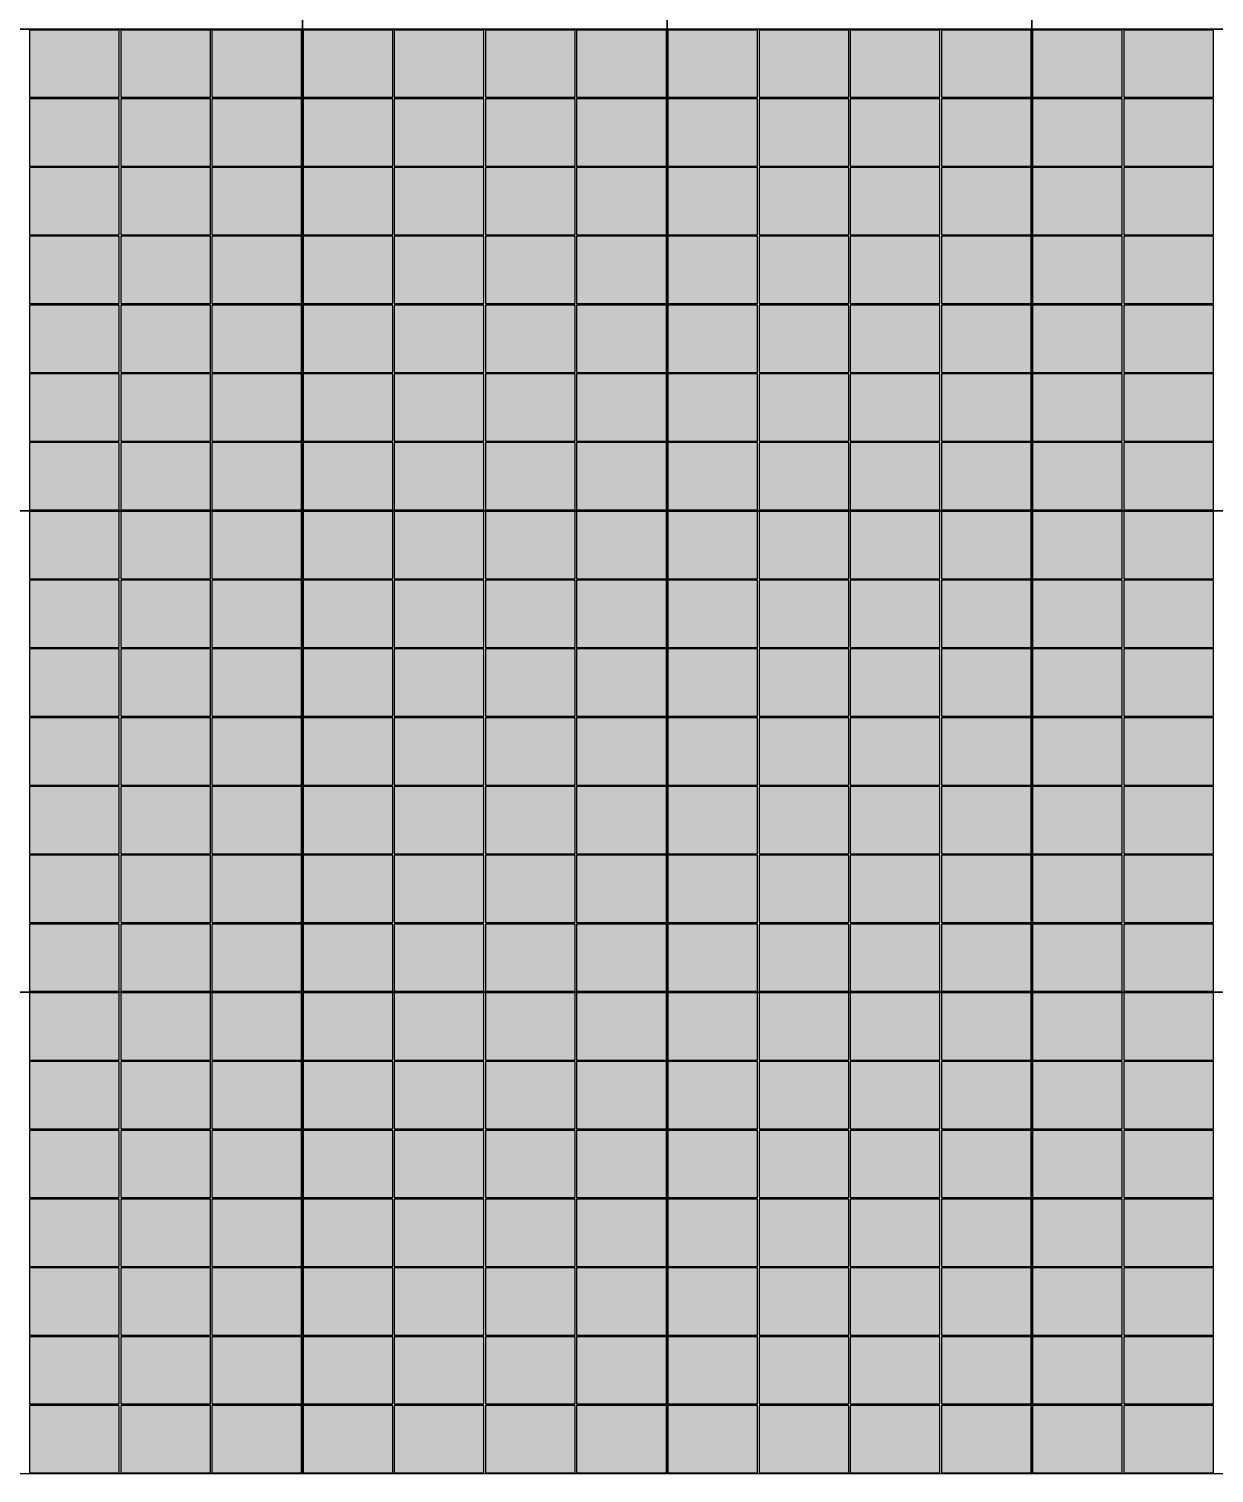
# Model space of a CAD drawing. Header units: millimetres. Extents: x -171 to 312, y -175 to 161.
# Drawn here: x -91.5 to -12.2, y 0 to 96.6 of the extents above; entities that cross this region are included whole.
import ezdxf

# ---------------------------------------------------------------- set-up
doc = ezdxf.new("R2010")
doc.units = ezdxf.units.MM
doc.linetypes.add('DASHED', pattern=[19.05, 12.7, -6.35])
for name, color, linetype, true_color in [('WAFER', 7, 'Continuous', 0xd9dee6), ('WAFER-DIE', 7, 'Continuous', 0x7ef0c8), ('WAFER-DIE-FILL', 7, 'Continuous', 0x18b58c), ('WAFER-DIE-FILL-B', 7, 'Continuous', 0x1f8fd0), ('WAFER-EXCLUSION', 7, 'DASHED', 0xf0a030), ('WAFER-FIELD', 7, 'Continuous', 0xffd166)]:
    doc.layers.add(name, color=color, linetype=linetype, true_color=true_color)

msp = doc.modelspace()

# ---------------------------------------------------------------- linework, layer by layer
at = {"layer": 'WAFER'}
msp.add_circle((0, 0), 150, dxfattribs=at)
at = {"layer": 'WAFER-DIE', "flags": 128}
for points in [[(-91.45, 92.05), (-85.45, 92.05), (-85.45, 96.55), (-91.45, 96.55)], [(-85.35, 92.05), (-79.35, 92.05), (-79.35, 96.55), (-85.35, 96.55)], [(-79.25, 92.05), (-73.25, 92.05), (-73.25, 96.55), (-79.25, 96.55)], [(-73.15, 92.05), (-67.15, 92.05), (-67.15, 96.55), (-73.15, 96.55)], [(-67.05, 92.05), (-61.05, 92.05), (-61.05, 96.55), (-67.05, 96.55)], [(-60.95, 92.05), (-54.95, 92.05), (-54.95, 96.55), (-60.95, 96.55)], [(-54.85, 92.05), (-48.85, 92.05), (-48.85, 96.55), (-54.85, 96.55)], [(-48.75, 92.05), (-42.75, 92.05), (-42.75, 96.55), (-48.75, 96.55)], [(-42.65, 92.05), (-36.65, 92.05), (-36.65, 96.55), (-42.65, 96.55)], [(-36.55, 92.05), (-30.55, 92.05), (-30.55, 96.55), (-36.55, 96.55)], [(-30.45, 92.05), (-24.45, 92.05), (-24.45, 96.55), (-30.45, 96.55)], [(-24.35, 92.05), (-18.35, 92.05), (-18.35, 96.55), (-24.35, 96.55)], [(-18.25, 92.05), (-12.25, 92.05), (-12.25, 96.55), (-18.25, 96.55)], [(-91.45, 87.45), (-85.45, 87.45), (-85.45, 91.95), (-91.45, 91.95)], [(-85.35, 87.45), (-79.35, 87.45), (-79.35, 91.95), (-85.35, 91.95)], [(-79.25, 87.45), (-73.25, 87.45), (-73.25, 91.95), (-79.25, 91.95)], [(-73.15, 87.45), (-67.15, 87.45), (-67.15, 91.95), (-73.15, 91.95)], [(-67.05, 87.45), (-61.05, 87.45), (-61.05, 91.95), (-67.05, 91.95)], [(-60.95, 87.45), (-54.95, 87.45), (-54.95, 91.95), (-60.95, 91.95)], [(-54.85, 87.45), (-48.85, 87.45), (-48.85, 91.95), (-54.85, 91.95)], [(-48.75, 87.45), (-42.75, 87.45), (-42.75, 91.95), (-48.75, 91.95)], [(-42.65, 87.45), (-36.65, 87.45), (-36.65, 91.95), (-42.65, 91.95)], [(-36.55, 87.45), (-30.55, 87.45), (-30.55, 91.95), (-36.55, 91.95)], [(-30.45, 87.45), (-24.45, 87.45), (-24.45, 91.95), (-30.45, 91.95)], [(-24.35, 87.45), (-18.35, 87.45), (-18.35, 91.95), (-24.35, 91.95)], [(-18.25, 87.45), (-12.25, 87.45), (-12.25, 91.95), (-18.25, 91.95)], [(-91.45, 82.85), (-85.45, 82.85), (-85.45, 87.35), (-91.45, 87.35)], [(-85.35, 82.85), (-79.35, 82.85), (-79.35, 87.35), (-85.35, 87.35)], [(-79.25, 82.85), (-73.25, 82.85), (-73.25, 87.35), (-79.25, 87.35)], [(-73.15, 82.85), (-67.15, 82.85), (-67.15, 87.35), (-73.15, 87.35)], [(-67.05, 82.85), (-61.05, 82.85), (-61.05, 87.35), (-67.05, 87.35)], [(-60.95, 82.85), (-54.95, 82.85), (-54.95, 87.35), (-60.95, 87.35)], [(-54.85, 82.85), (-48.85, 82.85), (-48.85, 87.35), (-54.85, 87.35)], [(-48.75, 82.85), (-42.75, 82.85), (-42.75, 87.35), (-48.75, 87.35)], [(-42.65, 82.85), (-36.65, 82.85), (-36.65, 87.35), (-42.65, 87.35)], [(-36.55, 82.85), (-30.55, 82.85), (-30.55, 87.35), (-36.55, 87.35)], [(-30.45, 82.85), (-24.45, 82.85), (-24.45, 87.35), (-30.45, 87.35)], [(-24.35, 82.85), (-18.35, 82.85), (-18.35, 87.35), (-24.35, 87.35)], [(-18.25, 82.85), (-12.25, 82.85), (-12.25, 87.35), (-18.25, 87.35)], [(-91.45, 78.25), (-85.45, 78.25), (-85.45, 82.75), (-91.45, 82.75)], [(-85.35, 78.25), (-79.35, 78.25), (-79.35, 82.75), (-85.35, 82.75)], [(-79.25, 78.25), (-73.25, 78.25), (-73.25, 82.75), (-79.25, 82.75)], [(-73.15, 78.25), (-67.15, 78.25), (-67.15, 82.75), (-73.15, 82.75)], [(-67.05, 78.25), (-61.05, 78.25), (-61.05, 82.75), (-67.05, 82.75)], [(-60.95, 78.25), (-54.95, 78.25), (-54.95, 82.75), (-60.95, 82.75)], [(-54.85, 78.25), (-48.85, 78.25), (-48.85, 82.75), (-54.85, 82.75)], [(-48.75, 78.25), (-42.75, 78.25), (-42.75, 82.75), (-48.75, 82.75)], [(-42.65, 78.25), (-36.65, 78.25), (-36.65, 82.75), (-42.65, 82.75)], [(-36.55, 78.25), (-30.55, 78.25), (-30.55, 82.75), (-36.55, 82.75)], [(-30.45, 78.25), (-24.45, 78.25), (-24.45, 82.75), (-30.45, 82.75)], [(-24.35, 78.25), (-18.35, 78.25), (-18.35, 82.75), (-24.35, 82.75)], [(-18.25, 78.25), (-12.25, 78.25), (-12.25, 82.75), (-18.25, 82.75)], [(-91.45, 73.65), (-85.45, 73.65), (-85.45, 78.15), (-91.45, 78.15)], [(-85.35, 73.65), (-79.35, 73.65), (-79.35, 78.15), (-85.35, 78.15)], [(-79.25, 73.65), (-73.25, 73.65), (-73.25, 78.15), (-79.25, 78.15)], [(-73.15, 73.65), (-67.15, 73.65), (-67.15, 78.15), (-73.15, 78.15)], [(-67.05, 73.65), (-61.05, 73.65), (-61.05, 78.15), (-67.05, 78.15)], [(-60.95, 73.65), (-54.95, 73.65), (-54.95, 78.15), (-60.95, 78.15)], [(-54.85, 73.65), (-48.85, 73.65), (-48.85, 78.15), (-54.85, 78.15)], [(-48.75, 73.65), (-42.75, 73.65), (-42.75, 78.15), (-48.75, 78.15)], [(-42.65, 73.65), (-36.65, 73.65), (-36.65, 78.15), (-42.65, 78.15)], [(-36.55, 73.65), (-30.55, 73.65), (-30.55, 78.15), (-36.55, 78.15)], [(-30.45, 73.65), (-24.45, 73.65), (-24.45, 78.15), (-30.45, 78.15)], [(-24.35, 73.65), (-18.35, 73.65), (-18.35, 78.15), (-24.35, 78.15)], [(-18.25, 73.65), (-12.25, 73.65), (-12.25, 78.15), (-18.25, 78.15)], [(-91.45, 69.05), (-85.45, 69.05), (-85.45, 73.55), (-91.45, 73.55)], [(-85.35, 69.05), (-79.35, 69.05), (-79.35, 73.55), (-85.35, 73.55)], [(-79.25, 69.05), (-73.25, 69.05), (-73.25, 73.55), (-79.25, 73.55)], [(-73.15, 69.05), (-67.15, 69.05), (-67.15, 73.55), (-73.15, 73.55)], [(-67.05, 69.05), (-61.05, 69.05), (-61.05, 73.55), (-67.05, 73.55)], [(-60.95, 69.05), (-54.95, 69.05), (-54.95, 73.55), (-60.95, 73.55)], [(-54.85, 69.05), (-48.85, 69.05), (-48.85, 73.55), (-54.85, 73.55)], [(-48.75, 69.05), (-42.75, 69.05), (-42.75, 73.55), (-48.75, 73.55)], [(-42.65, 69.05), (-36.65, 69.05), (-36.65, 73.55), (-42.65, 73.55)], [(-36.55, 69.05), (-30.55, 69.05), (-30.55, 73.55), (-36.55, 73.55)], [(-30.45, 69.05), (-24.45, 69.05), (-24.45, 73.55), (-30.45, 73.55)], [(-24.35, 69.05), (-18.35, 69.05), (-18.35, 73.55), (-24.35, 73.55)], [(-18.25, 69.05), (-12.25, 69.05), (-12.25, 73.55), (-18.25, 73.55)], [(-91.45, 64.45), (-85.45, 64.45), (-85.45, 68.95), (-91.45, 68.95)], [(-85.35, 64.45), (-79.35, 64.45), (-79.35, 68.95), (-85.35, 68.95)], [(-79.25, 64.45), (-73.25, 64.45), (-73.25, 68.95), (-79.25, 68.95)], [(-73.15, 64.45), (-67.15, 64.45), (-67.15, 68.95), (-73.15, 68.95)], [(-67.05, 64.45), (-61.05, 64.45), (-61.05, 68.95), (-67.05, 68.95)], [(-60.95, 64.45), (-54.95, 64.45), (-54.95, 68.95), (-60.95, 68.95)], [(-54.85, 64.45), (-48.85, 64.45), (-48.85, 68.95), (-54.85, 68.95)], [(-48.75, 64.45), (-42.75, 64.45), (-42.75, 68.95), (-48.75, 68.95)], [(-42.65, 64.45), (-36.65, 64.45), (-36.65, 68.95), (-42.65, 68.95)], [(-36.55, 64.45), (-30.55, 64.45), (-30.55, 68.95), (-36.55, 68.95)], [(-30.45, 64.45), (-24.45, 64.45), (-24.45, 68.95), (-30.45, 68.95)], [(-24.35, 64.45), (-18.35, 64.45), (-18.35, 68.95), (-24.35, 68.95)], [(-18.25, 64.45), (-12.25, 64.45), (-12.25, 68.95), (-18.25, 68.95)], [(-91.45, 59.85), (-85.45, 59.85), (-85.45, 64.35), (-91.45, 64.35)], [(-85.35, 59.85), (-79.35, 59.85), (-79.35, 64.35), (-85.35, 64.35)], [(-79.25, 59.85), (-73.25, 59.85), (-73.25, 64.35), (-79.25, 64.35)], [(-73.15, 59.85), (-67.15, 59.85), (-67.15, 64.35), (-73.15, 64.35)], [(-67.05, 59.85), (-61.05, 59.85), (-61.05, 64.35), (-67.05, 64.35)], [(-60.95, 59.85), (-54.95, 59.85), (-54.95, 64.35), (-60.95, 64.35)], [(-54.85, 59.85), (-48.85, 59.85), (-48.85, 64.35), (-54.85, 64.35)], [(-48.75, 59.85), (-42.75, 59.85), (-42.75, 64.35), (-48.75, 64.35)], [(-42.65, 59.85), (-36.65, 59.85), (-36.65, 64.35), (-42.65, 64.35)], [(-36.55, 59.85), (-30.55, 59.85), (-30.55, 64.35), (-36.55, 64.35)], [(-30.45, 59.85), (-24.45, 59.85), (-24.45, 64.35), (-30.45, 64.35)], [(-24.35, 59.85), (-18.35, 59.85), (-18.35, 64.35), (-24.35, 64.35)], [(-18.25, 59.85), (-12.25, 59.85), (-12.25, 64.35), (-18.25, 64.35)], [(-91.45, 55.25), (-85.45, 55.25), (-85.45, 59.75), (-91.45, 59.75)], [(-85.35, 55.25), (-79.35, 55.25), (-79.35, 59.75), (-85.35, 59.75)], [(-79.25, 55.25), (-73.25, 55.25), (-73.25, 59.75), (-79.25, 59.75)], [(-73.15, 55.25), (-67.15, 55.25), (-67.15, 59.75), (-73.15, 59.75)], [(-67.05, 55.25), (-61.05, 55.25), (-61.05, 59.75), (-67.05, 59.75)], [(-60.95, 55.25), (-54.95, 55.25), (-54.95, 59.75), (-60.95, 59.75)], [(-54.85, 55.25), (-48.85, 55.25), (-48.85, 59.75), (-54.85, 59.75)], [(-48.75, 55.25), (-42.75, 55.25), (-42.75, 59.75), (-48.75, 59.75)], [(-42.65, 55.25), (-36.65, 55.25), (-36.65, 59.75), (-42.65, 59.75)], [(-36.55, 55.25), (-30.55, 55.25), (-30.55, 59.75), (-36.55, 59.75)], [(-30.45, 55.25), (-24.45, 55.25), (-24.45, 59.75), (-30.45, 59.75)], [(-24.35, 55.25), (-18.35, 55.25), (-18.35, 59.75), (-24.35, 59.75)], [(-18.25, 55.25), (-12.25, 55.25), (-12.25, 59.75), (-18.25, 59.75)], [(-91.45, 50.65), (-85.45, 50.65), (-85.45, 55.15), (-91.45, 55.15)], [(-85.35, 50.65), (-79.35, 50.65), (-79.35, 55.15), (-85.35, 55.15)], [(-79.25, 50.65), (-73.25, 50.65), (-73.25, 55.15), (-79.25, 55.15)], [(-73.15, 50.65), (-67.15, 50.65), (-67.15, 55.15), (-73.15, 55.15)], [(-67.05, 50.65), (-61.05, 50.65), (-61.05, 55.15), (-67.05, 55.15)], [(-60.95, 50.65), (-54.95, 50.65), (-54.95, 55.15), (-60.95, 55.15)], [(-54.85, 50.65), (-48.85, 50.65), (-48.85, 55.15), (-54.85, 55.15)], [(-48.75, 50.65), (-42.75, 50.65), (-42.75, 55.15), (-48.75, 55.15)], [(-42.65, 50.65), (-36.65, 50.65), (-36.65, 55.15), (-42.65, 55.15)], [(-36.55, 50.65), (-30.55, 50.65), (-30.55, 55.15), (-36.55, 55.15)], [(-30.45, 50.65), (-24.45, 50.65), (-24.45, 55.15), (-30.45, 55.15)], [(-24.35, 50.65), (-18.35, 50.65), (-18.35, 55.15), (-24.35, 55.15)], [(-18.25, 50.65), (-12.25, 50.65), (-12.25, 55.15), (-18.25, 55.15)], [(-91.45, 46.05), (-85.45, 46.05), (-85.45, 50.55), (-91.45, 50.55)], [(-85.35, 46.05), (-79.35, 46.05), (-79.35, 50.55), (-85.35, 50.55)], [(-79.25, 46.05), (-73.25, 46.05), (-73.25, 50.55), (-79.25, 50.55)], [(-73.15, 46.05), (-67.15, 46.05), (-67.15, 50.55), (-73.15, 50.55)], [(-67.05, 46.05), (-61.05, 46.05), (-61.05, 50.55), (-67.05, 50.55)], [(-60.95, 46.05), (-54.95, 46.05), (-54.95, 50.55), (-60.95, 50.55)], [(-54.85, 46.05), (-48.85, 46.05), (-48.85, 50.55), (-54.85, 50.55)], [(-48.75, 46.05), (-42.75, 46.05), (-42.75, 50.55), (-48.75, 50.55)], [(-42.65, 46.05), (-36.65, 46.05), (-36.65, 50.55), (-42.65, 50.55)], [(-36.55, 46.05), (-30.55, 46.05), (-30.55, 50.55), (-36.55, 50.55)], [(-30.45, 46.05), (-24.45, 46.05), (-24.45, 50.55), (-30.45, 50.55)], [(-24.35, 46.05), (-18.35, 46.05), (-18.35, 50.55), (-24.35, 50.55)], [(-18.25, 46.05), (-12.25, 46.05), (-12.25, 50.55), (-18.25, 50.55)], [(-91.45, 41.45), (-85.45, 41.45), (-85.45, 45.95), (-91.45, 45.95)], [(-85.35, 41.45), (-79.35, 41.45), (-79.35, 45.95), (-85.35, 45.95)], [(-79.25, 41.45), (-73.25, 41.45), (-73.25, 45.95), (-79.25, 45.95)], [(-73.15, 41.45), (-67.15, 41.45), (-67.15, 45.95), (-73.15, 45.95)], [(-67.05, 41.45), (-61.05, 41.45), (-61.05, 45.95), (-67.05, 45.95)], [(-60.95, 41.45), (-54.95, 41.45), (-54.95, 45.95), (-60.95, 45.95)], [(-54.85, 41.45), (-48.85, 41.45), (-48.85, 45.95), (-54.85, 45.95)], [(-48.75, 41.45), (-42.75, 41.45), (-42.75, 45.95), (-48.75, 45.95)], [(-42.65, 41.45), (-36.65, 41.45), (-36.65, 45.95), (-42.65, 45.95)], [(-36.55, 41.45), (-30.55, 41.45), (-30.55, 45.95), (-36.55, 45.95)], [(-30.45, 41.45), (-24.45, 41.45), (-24.45, 45.95), (-30.45, 45.95)], [(-24.35, 41.45), (-18.35, 41.45), (-18.35, 45.95), (-24.35, 45.95)], [(-18.25, 41.45), (-12.25, 41.45), (-12.25, 45.95), (-18.25, 45.95)], [(-91.45, 36.85), (-85.45, 36.85), (-85.45, 41.35), (-91.45, 41.35)], [(-85.35, 36.85), (-79.35, 36.85), (-79.35, 41.35), (-85.35, 41.35)], [(-79.25, 36.85), (-73.25, 36.85), (-73.25, 41.35), (-79.25, 41.35)], [(-73.15, 36.85), (-67.15, 36.85), (-67.15, 41.35), (-73.15, 41.35)], [(-67.05, 36.85), (-61.05, 36.85), (-61.05, 41.35), (-67.05, 41.35)], [(-60.95, 36.85), (-54.95, 36.85), (-54.95, 41.35), (-60.95, 41.35)], [(-54.85, 36.85), (-48.85, 36.85), (-48.85, 41.35), (-54.85, 41.35)], [(-48.75, 36.85), (-42.75, 36.85), (-42.75, 41.35), (-48.75, 41.35)], [(-42.65, 36.85), (-36.65, 36.85), (-36.65, 41.35), (-42.65, 41.35)], [(-36.55, 36.85), (-30.55, 36.85), (-30.55, 41.35), (-36.55, 41.35)], [(-30.45, 36.85), (-24.45, 36.85), (-24.45, 41.35), (-30.45, 41.35)], [(-24.35, 36.85), (-18.35, 36.85), (-18.35, 41.35), (-24.35, 41.35)], [(-18.25, 36.85), (-12.25, 36.85), (-12.25, 41.35), (-18.25, 41.35)], [(-91.45, 32.25), (-85.45, 32.25), (-85.45, 36.75), (-91.45, 36.75)], [(-85.35, 32.25), (-79.35, 32.25), (-79.35, 36.75), (-85.35, 36.75)], [(-79.25, 32.25), (-73.25, 32.25), (-73.25, 36.75), (-79.25, 36.75)], [(-73.15, 32.25), (-67.15, 32.25), (-67.15, 36.75), (-73.15, 36.75)], [(-67.05, 32.25), (-61.05, 32.25), (-61.05, 36.75), (-67.05, 36.75)], [(-60.95, 32.25), (-54.95, 32.25), (-54.95, 36.75), (-60.95, 36.75)], [(-54.85, 32.25), (-48.85, 32.25), (-48.85, 36.75), (-54.85, 36.75)], [(-48.75, 32.25), (-42.75, 32.25), (-42.75, 36.75), (-48.75, 36.75)], [(-42.65, 32.25), (-36.65, 32.25), (-36.65, 36.75), (-42.65, 36.75)], [(-36.55, 32.25), (-30.55, 32.25), (-30.55, 36.75), (-36.55, 36.75)], [(-30.45, 32.25), (-24.45, 32.25), (-24.45, 36.75), (-30.45, 36.75)], [(-24.35, 32.25), (-18.35, 32.25), (-18.35, 36.75), (-24.35, 36.75)], [(-18.25, 32.25), (-12.25, 32.25), (-12.25, 36.75), (-18.25, 36.75)], [(-91.45, 27.65), (-85.45, 27.65), (-85.45, 32.15), (-91.45, 32.15)], [(-85.35, 27.65), (-79.35, 27.65), (-79.35, 32.15), (-85.35, 32.15)], [(-79.25, 27.65), (-73.25, 27.65), (-73.25, 32.15), (-79.25, 32.15)], [(-73.15, 27.65), (-67.15, 27.65), (-67.15, 32.15), (-73.15, 32.15)], [(-67.05, 27.65), (-61.05, 27.65), (-61.05, 32.15), (-67.05, 32.15)], [(-60.95, 27.65), (-54.95, 27.65), (-54.95, 32.15), (-60.95, 32.15)], [(-54.85, 27.65), (-48.85, 27.65), (-48.85, 32.15), (-54.85, 32.15)], [(-48.75, 27.65), (-42.75, 27.65), (-42.75, 32.15), (-48.75, 32.15)], [(-42.65, 27.65), (-36.65, 27.65), (-36.65, 32.15), (-42.65, 32.15)], [(-36.55, 27.65), (-30.55, 27.65), (-30.55, 32.15), (-36.55, 32.15)], [(-30.45, 27.65), (-24.45, 27.65), (-24.45, 32.15), (-30.45, 32.15)], [(-24.35, 27.65), (-18.35, 27.65), (-18.35, 32.15), (-24.35, 32.15)], [(-18.25, 27.65), (-12.25, 27.65), (-12.25, 32.15), (-18.25, 32.15)], [(-91.45, 23.05), (-85.45, 23.05), (-85.45, 27.55), (-91.45, 27.55)], [(-85.35, 23.05), (-79.35, 23.05), (-79.35, 27.55), (-85.35, 27.55)], [(-79.25, 23.05), (-73.25, 23.05), (-73.25, 27.55), (-79.25, 27.55)], [(-73.15, 23.05), (-67.15, 23.05), (-67.15, 27.55), (-73.15, 27.55)], [(-67.05, 23.05), (-61.05, 23.05), (-61.05, 27.55), (-67.05, 27.55)], [(-60.95, 23.05), (-54.95, 23.05), (-54.95, 27.55), (-60.95, 27.55)], [(-54.85, 23.05), (-48.85, 23.05), (-48.85, 27.55), (-54.85, 27.55)], [(-48.75, 23.05), (-42.75, 23.05), (-42.75, 27.55), (-48.75, 27.55)], [(-42.65, 23.05), (-36.65, 23.05), (-36.65, 27.55), (-42.65, 27.55)], [(-36.55, 23.05), (-30.55, 23.05), (-30.55, 27.55), (-36.55, 27.55)], [(-30.45, 23.05), (-24.45, 23.05), (-24.45, 27.55), (-30.45, 27.55)], [(-24.35, 23.05), (-18.35, 23.05), (-18.35, 27.55), (-24.35, 27.55)], [(-18.25, 23.05), (-12.25, 23.05), (-12.25, 27.55), (-18.25, 27.55)], [(-91.45, 18.45), (-85.45, 18.45), (-85.45, 22.95), (-91.45, 22.95)], [(-85.35, 18.45), (-79.35, 18.45), (-79.35, 22.95), (-85.35, 22.95)], [(-79.25, 18.45), (-73.25, 18.45), (-73.25, 22.95), (-79.25, 22.95)], [(-73.15, 18.45), (-67.15, 18.45), (-67.15, 22.95), (-73.15, 22.95)], [(-67.05, 18.45), (-61.05, 18.45), (-61.05, 22.95), (-67.05, 22.95)], [(-60.95, 18.45), (-54.95, 18.45), (-54.95, 22.95), (-60.95, 22.95)], [(-54.85, 18.45), (-48.85, 18.45), (-48.85, 22.95), (-54.85, 22.95)], [(-48.75, 18.45), (-42.75, 18.45), (-42.75, 22.95), (-48.75, 22.95)], [(-42.65, 18.45), (-36.65, 18.45), (-36.65, 22.95), (-42.65, 22.95)], [(-36.55, 18.45), (-30.55, 18.45), (-30.55, 22.95), (-36.55, 22.95)], [(-30.45, 18.45), (-24.45, 18.45), (-24.45, 22.95), (-30.45, 22.95)], [(-24.35, 18.45), (-18.35, 18.45), (-18.35, 22.95), (-24.35, 22.95)], [(-18.25, 18.45), (-12.25, 18.45), (-12.25, 22.95), (-18.25, 22.95)], [(-91.45, 13.85), (-85.45, 13.85), (-85.45, 18.35), (-91.45, 18.35)], [(-85.35, 13.85), (-79.35, 13.85), (-79.35, 18.35), (-85.35, 18.35)], [(-79.25, 13.85), (-73.25, 13.85), (-73.25, 18.35), (-79.25, 18.35)], [(-73.15, 13.85), (-67.15, 13.85), (-67.15, 18.35), (-73.15, 18.35)], [(-67.05, 13.85), (-61.05, 13.85), (-61.05, 18.35), (-67.05, 18.35)], [(-60.95, 13.85), (-54.95, 13.85), (-54.95, 18.35), (-60.95, 18.35)], [(-54.85, 13.85), (-48.85, 13.85), (-48.85, 18.35), (-54.85, 18.35)], [(-48.75, 13.85), (-42.75, 13.85), (-42.75, 18.35), (-48.75, 18.35)], [(-42.65, 13.85), (-36.65, 13.85), (-36.65, 18.35), (-42.65, 18.35)], [(-36.55, 13.85), (-30.55, 13.85), (-30.55, 18.35), (-36.55, 18.35)], [(-30.45, 13.85), (-24.45, 13.85), (-24.45, 18.35), (-30.45, 18.35)], [(-24.35, 13.85), (-18.35, 13.85), (-18.35, 18.35), (-24.35, 18.35)], [(-18.25, 13.85), (-12.25, 13.85), (-12.25, 18.35), (-18.25, 18.35)], [(-91.45, 9.25), (-85.45, 9.25), (-85.45, 13.75), (-91.45, 13.75)], [(-85.35, 9.25), (-79.35, 9.25), (-79.35, 13.75), (-85.35, 13.75)], [(-79.25, 9.25), (-73.25, 9.25), (-73.25, 13.75), (-79.25, 13.75)], [(-73.15, 9.25), (-67.15, 9.25), (-67.15, 13.75), (-73.15, 13.75)], [(-67.05, 9.25), (-61.05, 9.25), (-61.05, 13.75), (-67.05, 13.75)], [(-60.95, 9.25), (-54.95, 9.25), (-54.95, 13.75), (-60.95, 13.75)], [(-54.85, 9.25), (-48.85, 9.25), (-48.85, 13.75), (-54.85, 13.75)], [(-48.75, 9.25), (-42.75, 9.25), (-42.75, 13.75), (-48.75, 13.75)], [(-42.65, 9.25), (-36.65, 9.25), (-36.65, 13.75), (-42.65, 13.75)], [(-36.55, 9.25), (-30.55, 9.25), (-30.55, 13.75), (-36.55, 13.75)], [(-30.45, 9.25), (-24.45, 9.25), (-24.45, 13.75), (-30.45, 13.75)], [(-24.35, 9.25), (-18.35, 9.25), (-18.35, 13.75), (-24.35, 13.75)], [(-18.25, 9.25), (-12.25, 9.25), (-12.25, 13.75), (-18.25, 13.75)], [(-91.45, 4.65), (-85.45, 4.65), (-85.45, 9.15), (-91.45, 9.15)], [(-85.35, 4.65), (-79.35, 4.65), (-79.35, 9.15), (-85.35, 9.15)], [(-79.25, 4.65), (-73.25, 4.65), (-73.25, 9.15), (-79.25, 9.15)], [(-73.15, 4.65), (-67.15, 4.65), (-67.15, 9.15), (-73.15, 9.15)], [(-67.05, 4.65), (-61.05, 4.65), (-61.05, 9.15), (-67.05, 9.15)], [(-60.95, 4.65), (-54.95, 4.65), (-54.95, 9.15), (-60.95, 9.15)], [(-54.85, 4.65), (-48.85, 4.65), (-48.85, 9.15), (-54.85, 9.15)], [(-48.75, 4.65), (-42.75, 4.65), (-42.75, 9.15), (-48.75, 9.15)], [(-42.65, 4.65), (-36.65, 4.65), (-36.65, 9.15), (-42.65, 9.15)], [(-36.55, 4.65), (-30.55, 4.65), (-30.55, 9.15), (-36.55, 9.15)], [(-30.45, 4.65), (-24.45, 4.65), (-24.45, 9.15), (-30.45, 9.15)], [(-24.35, 4.65), (-18.35, 4.65), (-18.35, 9.15), (-24.35, 9.15)], [(-18.25, 4.65), (-12.25, 4.65), (-12.25, 9.15), (-18.25, 9.15)], [(-91.45, 0.05), (-85.45, 0.05), (-85.45, 4.55), (-91.45, 4.55)], [(-85.35, 0.05), (-79.35, 0.05), (-79.35, 4.55), (-85.35, 4.55)], [(-79.25, 0.05), (-73.25, 0.05), (-73.25, 4.55), (-79.25, 4.55)], [(-73.15, 0.05), (-67.15, 0.05), (-67.15, 4.55), (-73.15, 4.55)], [(-67.05, 0.05), (-61.05, 0.05), (-61.05, 4.55), (-67.05, 4.55)], [(-60.95, 0.05), (-54.95, 0.05), (-54.95, 4.55), (-60.95, 4.55)], [(-54.85, 0.05), (-48.85, 0.05), (-48.85, 4.55), (-54.85, 4.55)], [(-48.75, 0.05), (-42.75, 0.05), (-42.75, 4.55), (-48.75, 4.55)], [(-42.65, 0.05), (-36.65, 0.05), (-36.65, 4.55), (-42.65, 4.55)], [(-36.55, 0.05), (-30.55, 0.05), (-30.55, 4.55), (-36.55, 4.55)], [(-30.45, 0.05), (-24.45, 0.05), (-24.45, 4.55), (-30.45, 4.55)], [(-24.35, 0.05), (-18.35, 0.05), (-18.35, 4.55), (-24.35, 4.55)], [(-18.25, 0.05), (-12.25, 0.05), (-12.25, 4.55), (-18.25, 4.55)]]:
    msp.add_lwpolyline(points, close=True, dxfattribs=at)
at = {"layer": 'WAFER-DIE-FILL'}
for points in [[(-91.45, 92.05), (-85.45, 92.05), (-91.45, 96.55), (-85.45, 96.55)], [(-85.35, 92.05), (-79.35, 92.05), (-85.35, 96.55), (-79.35, 96.55)], [(-79.25, 92.05), (-73.25, 92.05), (-79.25, 96.55), (-73.25, 96.55)], [(-48.75, 92.05), (-42.75, 92.05), (-48.75, 96.55), (-42.75, 96.55)], [(-42.65, 92.05), (-36.65, 92.05), (-42.65, 96.55), (-36.65, 96.55)], [(-36.55, 92.05), (-30.55, 92.05), (-36.55, 96.55), (-30.55, 96.55)], [(-30.45, 92.05), (-24.45, 92.05), (-30.45, 96.55), (-24.45, 96.55)], [(-91.45, 87.45), (-85.45, 87.45), (-91.45, 91.95), (-85.45, 91.95)], [(-85.35, 87.45), (-79.35, 87.45), (-85.35, 91.95), (-79.35, 91.95)], [(-79.25, 87.45), (-73.25, 87.45), (-79.25, 91.95), (-73.25, 91.95)], [(-48.75, 87.45), (-42.75, 87.45), (-48.75, 91.95), (-42.75, 91.95)], [(-42.65, 87.45), (-36.65, 87.45), (-42.65, 91.95), (-36.65, 91.95)], [(-36.55, 87.45), (-30.55, 87.45), (-36.55, 91.95), (-30.55, 91.95)], [(-30.45, 87.45), (-24.45, 87.45), (-30.45, 91.95), (-24.45, 91.95)], [(-91.45, 82.85), (-85.45, 82.85), (-91.45, 87.35), (-85.45, 87.35)], [(-85.35, 82.85), (-79.35, 82.85), (-85.35, 87.35), (-79.35, 87.35)], [(-79.25, 82.85), (-73.25, 82.85), (-79.25, 87.35), (-73.25, 87.35)], [(-48.75, 82.85), (-42.75, 82.85), (-48.75, 87.35), (-42.75, 87.35)], [(-42.65, 82.85), (-36.65, 82.85), (-42.65, 87.35), (-36.65, 87.35)], [(-36.55, 82.85), (-30.55, 82.85), (-36.55, 87.35), (-30.55, 87.35)], [(-30.45, 82.85), (-24.45, 82.85), (-30.45, 87.35), (-24.45, 87.35)], [(-91.45, 78.25), (-85.45, 78.25), (-91.45, 82.75), (-85.45, 82.75)], [(-85.35, 78.25), (-79.35, 78.25), (-85.35, 82.75), (-79.35, 82.75)], [(-79.25, 78.25), (-73.25, 78.25), (-79.25, 82.75), (-73.25, 82.75)], [(-48.75, 78.25), (-42.75, 78.25), (-48.75, 82.75), (-42.75, 82.75)], [(-42.65, 78.25), (-36.65, 78.25), (-42.65, 82.75), (-36.65, 82.75)], [(-36.55, 78.25), (-30.55, 78.25), (-36.55, 82.75), (-30.55, 82.75)], [(-30.45, 78.25), (-24.45, 78.25), (-30.45, 82.75), (-24.45, 82.75)], [(-91.45, 73.65), (-85.45, 73.65), (-91.45, 78.15), (-85.45, 78.15)], [(-85.35, 73.65), (-79.35, 73.65), (-85.35, 78.15), (-79.35, 78.15)], [(-79.25, 73.65), (-73.25, 73.65), (-79.25, 78.15), (-73.25, 78.15)], [(-48.75, 73.65), (-42.75, 73.65), (-48.75, 78.15), (-42.75, 78.15)], [(-42.65, 73.65), (-36.65, 73.65), (-42.65, 78.15), (-36.65, 78.15)], [(-36.55, 73.65), (-30.55, 73.65), (-36.55, 78.15), (-30.55, 78.15)], [(-30.45, 73.65), (-24.45, 73.65), (-30.45, 78.15), (-24.45, 78.15)], [(-91.45, 69.05), (-85.45, 69.05), (-91.45, 73.55), (-85.45, 73.55)], [(-85.35, 69.05), (-79.35, 69.05), (-85.35, 73.55), (-79.35, 73.55)], [(-79.25, 69.05), (-73.25, 69.05), (-79.25, 73.55), (-73.25, 73.55)], [(-48.75, 69.05), (-42.75, 69.05), (-48.75, 73.55), (-42.75, 73.55)], [(-42.65, 69.05), (-36.65, 69.05), (-42.65, 73.55), (-36.65, 73.55)], [(-36.55, 69.05), (-30.55, 69.05), (-36.55, 73.55), (-30.55, 73.55)], [(-30.45, 69.05), (-24.45, 69.05), (-30.45, 73.55), (-24.45, 73.55)], [(-91.45, 64.45), (-85.45, 64.45), (-91.45, 68.95), (-85.45, 68.95)], [(-85.35, 64.45), (-79.35, 64.45), (-85.35, 68.95), (-79.35, 68.95)], [(-79.25, 64.45), (-73.25, 64.45), (-79.25, 68.95), (-73.25, 68.95)], [(-48.75, 64.45), (-42.75, 64.45), (-48.75, 68.95), (-42.75, 68.95)], [(-42.65, 64.45), (-36.65, 64.45), (-42.65, 68.95), (-36.65, 68.95)], [(-36.55, 64.45), (-30.55, 64.45), (-36.55, 68.95), (-30.55, 68.95)], [(-30.45, 64.45), (-24.45, 64.45), (-30.45, 68.95), (-24.45, 68.95)], [(-73.15, 59.85), (-67.15, 59.85), (-73.15, 64.35), (-67.15, 64.35)], [(-67.05, 59.85), (-61.05, 59.85), (-67.05, 64.35), (-61.05, 64.35)], [(-60.95, 59.85), (-54.95, 59.85), (-60.95, 64.35), (-54.95, 64.35)], [(-54.85, 59.85), (-48.85, 59.85), (-54.85, 64.35), (-48.85, 64.35)], [(-24.35, 59.85), (-18.35, 59.85), (-24.35, 64.35), (-18.35, 64.35)], [(-18.25, 59.85), (-12.25, 59.85), (-18.25, 64.35), (-12.25, 64.35)], [(-73.15, 55.25), (-67.15, 55.25), (-73.15, 59.75), (-67.15, 59.75)], [(-67.05, 55.25), (-61.05, 55.25), (-67.05, 59.75), (-61.05, 59.75)], [(-60.95, 55.25), (-54.95, 55.25), (-60.95, 59.75), (-54.95, 59.75)], [(-54.85, 55.25), (-48.85, 55.25), (-54.85, 59.75), (-48.85, 59.75)], [(-24.35, 55.25), (-18.35, 55.25), (-24.35, 59.75), (-18.35, 59.75)], [(-18.25, 55.25), (-12.25, 55.25), (-18.25, 59.75), (-12.25, 59.75)], [(-73.15, 50.65), (-67.15, 50.65), (-73.15, 55.15), (-67.15, 55.15)], [(-67.05, 50.65), (-61.05, 50.65), (-67.05, 55.15), (-61.05, 55.15)], [(-60.95, 50.65), (-54.95, 50.65), (-60.95, 55.15), (-54.95, 55.15)], [(-54.85, 50.65), (-48.85, 50.65), (-54.85, 55.15), (-48.85, 55.15)], [(-24.35, 50.65), (-18.35, 50.65), (-24.35, 55.15), (-18.35, 55.15)], [(-18.25, 50.65), (-12.25, 50.65), (-18.25, 55.15), (-12.25, 55.15)], [(-73.15, 46.05), (-67.15, 46.05), (-73.15, 50.55), (-67.15, 50.55)], [(-67.05, 46.05), (-61.05, 46.05), (-67.05, 50.55), (-61.05, 50.55)], [(-60.95, 46.05), (-54.95, 46.05), (-60.95, 50.55), (-54.95, 50.55)], [(-54.85, 46.05), (-48.85, 46.05), (-54.85, 50.55), (-48.85, 50.55)], [(-24.35, 46.05), (-18.35, 46.05), (-24.35, 50.55), (-18.35, 50.55)], [(-18.25, 46.05), (-12.25, 46.05), (-18.25, 50.55), (-12.25, 50.55)], [(-73.15, 41.45), (-67.15, 41.45), (-73.15, 45.95), (-67.15, 45.95)], [(-67.05, 41.45), (-61.05, 41.45), (-67.05, 45.95), (-61.05, 45.95)], [(-60.95, 41.45), (-54.95, 41.45), (-60.95, 45.95), (-54.95, 45.95)], [(-54.85, 41.45), (-48.85, 41.45), (-54.85, 45.95), (-48.85, 45.95)], [(-24.35, 41.45), (-18.35, 41.45), (-24.35, 45.95), (-18.35, 45.95)], [(-18.25, 41.45), (-12.25, 41.45), (-18.25, 45.95), (-12.25, 45.95)], [(-73.15, 36.85), (-67.15, 36.85), (-73.15, 41.35), (-67.15, 41.35)], [(-67.05, 36.85), (-61.05, 36.85), (-67.05, 41.35), (-61.05, 41.35)], [(-60.95, 36.85), (-54.95, 36.85), (-60.95, 41.35), (-54.95, 41.35)], [(-54.85, 36.85), (-48.85, 36.85), (-54.85, 41.35), (-48.85, 41.35)], [(-24.35, 36.85), (-18.35, 36.85), (-24.35, 41.35), (-18.35, 41.35)], [(-18.25, 36.85), (-12.25, 36.85), (-18.25, 41.35), (-12.25, 41.35)], [(-73.15, 32.25), (-67.15, 32.25), (-73.15, 36.75), (-67.15, 36.75)], [(-67.05, 32.25), (-61.05, 32.25), (-67.05, 36.75), (-61.05, 36.75)], [(-60.95, 32.25), (-54.95, 32.25), (-60.95, 36.75), (-54.95, 36.75)], [(-54.85, 32.25), (-48.85, 32.25), (-54.85, 36.75), (-48.85, 36.75)], [(-24.35, 32.25), (-18.35, 32.25), (-24.35, 36.75), (-18.35, 36.75)], [(-18.25, 32.25), (-12.25, 32.25), (-18.25, 36.75), (-12.25, 36.75)], [(-91.45, 27.65), (-85.45, 27.65), (-91.45, 32.15), (-85.45, 32.15)], [(-85.35, 27.65), (-79.35, 27.65), (-85.35, 32.15), (-79.35, 32.15)], [(-79.25, 27.65), (-73.25, 27.65), (-79.25, 32.15), (-73.25, 32.15)], [(-48.75, 27.65), (-42.75, 27.65), (-48.75, 32.15), (-42.75, 32.15)], [(-42.65, 27.65), (-36.65, 27.65), (-42.65, 32.15), (-36.65, 32.15)], [(-36.55, 27.65), (-30.55, 27.65), (-36.55, 32.15), (-30.55, 32.15)], [(-30.45, 27.65), (-24.45, 27.65), (-30.45, 32.15), (-24.45, 32.15)], [(-91.45, 23.05), (-85.45, 23.05), (-91.45, 27.55), (-85.45, 27.55)], [(-85.35, 23.05), (-79.35, 23.05), (-85.35, 27.55), (-79.35, 27.55)], [(-79.25, 23.05), (-73.25, 23.05), (-79.25, 27.55), (-73.25, 27.55)], [(-48.75, 23.05), (-42.75, 23.05), (-48.75, 27.55), (-42.75, 27.55)], [(-42.65, 23.05), (-36.65, 23.05), (-42.65, 27.55), (-36.65, 27.55)], [(-36.55, 23.05), (-30.55, 23.05), (-36.55, 27.55), (-30.55, 27.55)], [(-30.45, 23.05), (-24.45, 23.05), (-30.45, 27.55), (-24.45, 27.55)], [(-91.45, 18.45), (-85.45, 18.45), (-91.45, 22.95), (-85.45, 22.95)], [(-85.35, 18.45), (-79.35, 18.45), (-85.35, 22.95), (-79.35, 22.95)], [(-79.25, 18.45), (-73.25, 18.45), (-79.25, 22.95), (-73.25, 22.95)], [(-48.75, 18.45), (-42.75, 18.45), (-48.75, 22.95), (-42.75, 22.95)], [(-42.65, 18.45), (-36.65, 18.45), (-42.65, 22.95), (-36.65, 22.95)], [(-36.55, 18.45), (-30.55, 18.45), (-36.55, 22.95), (-30.55, 22.95)], [(-30.45, 18.45), (-24.45, 18.45), (-30.45, 22.95), (-24.45, 22.95)], [(-91.45, 13.85), (-85.45, 13.85), (-91.45, 18.35), (-85.45, 18.35)], [(-85.35, 13.85), (-79.35, 13.85), (-85.35, 18.35), (-79.35, 18.35)], [(-79.25, 13.85), (-73.25, 13.85), (-79.25, 18.35), (-73.25, 18.35)], [(-48.75, 13.85), (-42.75, 13.85), (-48.75, 18.35), (-42.75, 18.35)], [(-42.65, 13.85), (-36.65, 13.85), (-42.65, 18.35), (-36.65, 18.35)], [(-36.55, 13.85), (-30.55, 13.85), (-36.55, 18.35), (-30.55, 18.35)], [(-30.45, 13.85), (-24.45, 13.85), (-30.45, 18.35), (-24.45, 18.35)], [(-91.45, 9.25), (-85.45, 9.25), (-91.45, 13.75), (-85.45, 13.75)], [(-85.35, 9.25), (-79.35, 9.25), (-85.35, 13.75), (-79.35, 13.75)], [(-79.25, 9.25), (-73.25, 9.25), (-79.25, 13.75), (-73.25, 13.75)], [(-48.75, 9.25), (-42.75, 9.25), (-48.75, 13.75), (-42.75, 13.75)], [(-42.65, 9.25), (-36.65, 9.25), (-42.65, 13.75), (-36.65, 13.75)], [(-36.55, 9.25), (-30.55, 9.25), (-36.55, 13.75), (-30.55, 13.75)], [(-30.45, 9.25), (-24.45, 9.25), (-30.45, 13.75), (-24.45, 13.75)], [(-91.45, 4.65), (-85.45, 4.65), (-91.45, 9.15), (-85.45, 9.15)], [(-85.35, 4.65), (-79.35, 4.65), (-85.35, 9.15), (-79.35, 9.15)], [(-79.25, 4.65), (-73.25, 4.65), (-79.25, 9.15), (-73.25, 9.15)], [(-48.75, 4.65), (-42.75, 4.65), (-48.75, 9.15), (-42.75, 9.15)], [(-42.65, 4.65), (-36.65, 4.65), (-42.65, 9.15), (-36.65, 9.15)], [(-36.55, 4.65), (-30.55, 4.65), (-36.55, 9.15), (-30.55, 9.15)], [(-30.45, 4.65), (-24.45, 4.65), (-30.45, 9.15), (-24.45, 9.15)], [(-91.45, 0.05), (-85.45, 0.05), (-91.45, 4.55), (-85.45, 4.55)], [(-85.35, 0.05), (-79.35, 0.05), (-85.35, 4.55), (-79.35, 4.55)], [(-79.25, 0.05), (-73.25, 0.05), (-79.25, 4.55), (-73.25, 4.55)], [(-48.75, 0.05), (-42.75, 0.05), (-48.75, 4.55), (-42.75, 4.55)], [(-42.65, 0.05), (-36.65, 0.05), (-42.65, 4.55), (-36.65, 4.55)], [(-36.55, 0.05), (-30.55, 0.05), (-36.55, 4.55), (-30.55, 4.55)], [(-30.45, 0.05), (-24.45, 0.05), (-30.45, 4.55), (-24.45, 4.55)]]:
    msp.add_solid(points, dxfattribs=at)
at = {"layer": 'WAFER-DIE-FILL-B'}
for points in [[(-73.15, 92.05), (-67.15, 92.05), (-73.15, 96.55), (-67.15, 96.55)], [(-67.05, 92.05), (-61.05, 92.05), (-67.05, 96.55), (-61.05, 96.55)], [(-60.95, 92.05), (-54.95, 92.05), (-60.95, 96.55), (-54.95, 96.55)], [(-54.85, 92.05), (-48.85, 92.05), (-54.85, 96.55), (-48.85, 96.55)], [(-24.35, 92.05), (-18.35, 92.05), (-24.35, 96.55), (-18.35, 96.55)], [(-18.25, 92.05), (-12.25, 92.05), (-18.25, 96.55), (-12.25, 96.55)], [(-73.15, 87.45), (-67.15, 87.45), (-73.15, 91.95), (-67.15, 91.95)], [(-67.05, 87.45), (-61.05, 87.45), (-67.05, 91.95), (-61.05, 91.95)], [(-60.95, 87.45), (-54.95, 87.45), (-60.95, 91.95), (-54.95, 91.95)], [(-54.85, 87.45), (-48.85, 87.45), (-54.85, 91.95), (-48.85, 91.95)], [(-24.35, 87.45), (-18.35, 87.45), (-24.35, 91.95), (-18.35, 91.95)], [(-18.25, 87.45), (-12.25, 87.45), (-18.25, 91.95), (-12.25, 91.95)], [(-73.15, 82.85), (-67.15, 82.85), (-73.15, 87.35), (-67.15, 87.35)], [(-67.05, 82.85), (-61.05, 82.85), (-67.05, 87.35), (-61.05, 87.35)], [(-60.95, 82.85), (-54.95, 82.85), (-60.95, 87.35), (-54.95, 87.35)], [(-54.85, 82.85), (-48.85, 82.85), (-54.85, 87.35), (-48.85, 87.35)], [(-24.35, 82.85), (-18.35, 82.85), (-24.35, 87.35), (-18.35, 87.35)], [(-18.25, 82.85), (-12.25, 82.85), (-18.25, 87.35), (-12.25, 87.35)], [(-73.15, 78.25), (-67.15, 78.25), (-73.15, 82.75), (-67.15, 82.75)], [(-67.05, 78.25), (-61.05, 78.25), (-67.05, 82.75), (-61.05, 82.75)], [(-60.95, 78.25), (-54.95, 78.25), (-60.95, 82.75), (-54.95, 82.75)], [(-54.85, 78.25), (-48.85, 78.25), (-54.85, 82.75), (-48.85, 82.75)], [(-24.35, 78.25), (-18.35, 78.25), (-24.35, 82.75), (-18.35, 82.75)], [(-18.25, 78.25), (-12.25, 78.25), (-18.25, 82.75), (-12.25, 82.75)], [(-73.15, 73.65), (-67.15, 73.65), (-73.15, 78.15), (-67.15, 78.15)], [(-67.05, 73.65), (-61.05, 73.65), (-67.05, 78.15), (-61.05, 78.15)], [(-60.95, 73.65), (-54.95, 73.65), (-60.95, 78.15), (-54.95, 78.15)], [(-54.85, 73.65), (-48.85, 73.65), (-54.85, 78.15), (-48.85, 78.15)], [(-24.35, 73.65), (-18.35, 73.65), (-24.35, 78.15), (-18.35, 78.15)], [(-18.25, 73.65), (-12.25, 73.65), (-18.25, 78.15), (-12.25, 78.15)], [(-73.15, 69.05), (-67.15, 69.05), (-73.15, 73.55), (-67.15, 73.55)], [(-67.05, 69.05), (-61.05, 69.05), (-67.05, 73.55), (-61.05, 73.55)], [(-60.95, 69.05), (-54.95, 69.05), (-60.95, 73.55), (-54.95, 73.55)], [(-54.85, 69.05), (-48.85, 69.05), (-54.85, 73.55), (-48.85, 73.55)], [(-24.35, 69.05), (-18.35, 69.05), (-24.35, 73.55), (-18.35, 73.55)], [(-18.25, 69.05), (-12.25, 69.05), (-18.25, 73.55), (-12.25, 73.55)], [(-73.15, 64.45), (-67.15, 64.45), (-73.15, 68.95), (-67.15, 68.95)], [(-67.05, 64.45), (-61.05, 64.45), (-67.05, 68.95), (-61.05, 68.95)], [(-60.95, 64.45), (-54.95, 64.45), (-60.95, 68.95), (-54.95, 68.95)], [(-54.85, 64.45), (-48.85, 64.45), (-54.85, 68.95), (-48.85, 68.95)], [(-24.35, 64.45), (-18.35, 64.45), (-24.35, 68.95), (-18.35, 68.95)], [(-18.25, 64.45), (-12.25, 64.45), (-18.25, 68.95), (-12.25, 68.95)], [(-91.45, 59.85), (-85.45, 59.85), (-91.45, 64.35), (-85.45, 64.35)], [(-85.35, 59.85), (-79.35, 59.85), (-85.35, 64.35), (-79.35, 64.35)], [(-79.25, 59.85), (-73.25, 59.85), (-79.25, 64.35), (-73.25, 64.35)], [(-48.75, 59.85), (-42.75, 59.85), (-48.75, 64.35), (-42.75, 64.35)], [(-42.65, 59.85), (-36.65, 59.85), (-42.65, 64.35), (-36.65, 64.35)], [(-36.55, 59.85), (-30.55, 59.85), (-36.55, 64.35), (-30.55, 64.35)], [(-30.45, 59.85), (-24.45, 59.85), (-30.45, 64.35), (-24.45, 64.35)], [(-91.45, 55.25), (-85.45, 55.25), (-91.45, 59.75), (-85.45, 59.75)], [(-85.35, 55.25), (-79.35, 55.25), (-85.35, 59.75), (-79.35, 59.75)], [(-79.25, 55.25), (-73.25, 55.25), (-79.25, 59.75), (-73.25, 59.75)], [(-48.75, 55.25), (-42.75, 55.25), (-48.75, 59.75), (-42.75, 59.75)], [(-42.65, 55.25), (-36.65, 55.25), (-42.65, 59.75), (-36.65, 59.75)], [(-36.55, 55.25), (-30.55, 55.25), (-36.55, 59.75), (-30.55, 59.75)], [(-30.45, 55.25), (-24.45, 55.25), (-30.45, 59.75), (-24.45, 59.75)], [(-91.45, 50.65), (-85.45, 50.65), (-91.45, 55.15), (-85.45, 55.15)], [(-85.35, 50.65), (-79.35, 50.65), (-85.35, 55.15), (-79.35, 55.15)], [(-79.25, 50.65), (-73.25, 50.65), (-79.25, 55.15), (-73.25, 55.15)], [(-48.75, 50.65), (-42.75, 50.65), (-48.75, 55.15), (-42.75, 55.15)], [(-42.65, 50.65), (-36.65, 50.65), (-42.65, 55.15), (-36.65, 55.15)], [(-36.55, 50.65), (-30.55, 50.65), (-36.55, 55.15), (-30.55, 55.15)], [(-30.45, 50.65), (-24.45, 50.65), (-30.45, 55.15), (-24.45, 55.15)], [(-91.45, 46.05), (-85.45, 46.05), (-91.45, 50.55), (-85.45, 50.55)], [(-85.35, 46.05), (-79.35, 46.05), (-85.35, 50.55), (-79.35, 50.55)], [(-79.25, 46.05), (-73.25, 46.05), (-79.25, 50.55), (-73.25, 50.55)], [(-48.75, 46.05), (-42.75, 46.05), (-48.75, 50.55), (-42.75, 50.55)], [(-42.65, 46.05), (-36.65, 46.05), (-42.65, 50.55), (-36.65, 50.55)], [(-36.55, 46.05), (-30.55, 46.05), (-36.55, 50.55), (-30.55, 50.55)], [(-30.45, 46.05), (-24.45, 46.05), (-30.45, 50.55), (-24.45, 50.55)], [(-91.45, 41.45), (-85.45, 41.45), (-91.45, 45.95), (-85.45, 45.95)], [(-85.35, 41.45), (-79.35, 41.45), (-85.35, 45.95), (-79.35, 45.95)], [(-79.25, 41.45), (-73.25, 41.45), (-79.25, 45.95), (-73.25, 45.95)], [(-48.75, 41.45), (-42.75, 41.45), (-48.75, 45.95), (-42.75, 45.95)], [(-42.65, 41.45), (-36.65, 41.45), (-42.65, 45.95), (-36.65, 45.95)], [(-36.55, 41.45), (-30.55, 41.45), (-36.55, 45.95), (-30.55, 45.95)], [(-30.45, 41.45), (-24.45, 41.45), (-30.45, 45.95), (-24.45, 45.95)], [(-91.45, 36.85), (-85.45, 36.85), (-91.45, 41.35), (-85.45, 41.35)], [(-85.35, 36.85), (-79.35, 36.85), (-85.35, 41.35), (-79.35, 41.35)], [(-79.25, 36.85), (-73.25, 36.85), (-79.25, 41.35), (-73.25, 41.35)], [(-48.75, 36.85), (-42.75, 36.85), (-48.75, 41.35), (-42.75, 41.35)], [(-42.65, 36.85), (-36.65, 36.85), (-42.65, 41.35), (-36.65, 41.35)], [(-36.55, 36.85), (-30.55, 36.85), (-36.55, 41.35), (-30.55, 41.35)], [(-30.45, 36.85), (-24.45, 36.85), (-30.45, 41.35), (-24.45, 41.35)], [(-91.45, 32.25), (-85.45, 32.25), (-91.45, 36.75), (-85.45, 36.75)], [(-85.35, 32.25), (-79.35, 32.25), (-85.35, 36.75), (-79.35, 36.75)], [(-79.25, 32.25), (-73.25, 32.25), (-79.25, 36.75), (-73.25, 36.75)], [(-48.75, 32.25), (-42.75, 32.25), (-48.75, 36.75), (-42.75, 36.75)], [(-42.65, 32.25), (-36.65, 32.25), (-42.65, 36.75), (-36.65, 36.75)], [(-36.55, 32.25), (-30.55, 32.25), (-36.55, 36.75), (-30.55, 36.75)], [(-30.45, 32.25), (-24.45, 32.25), (-30.45, 36.75), (-24.45, 36.75)], [(-73.15, 27.65), (-67.15, 27.65), (-73.15, 32.15), (-67.15, 32.15)], [(-67.05, 27.65), (-61.05, 27.65), (-67.05, 32.15), (-61.05, 32.15)], [(-60.95, 27.65), (-54.95, 27.65), (-60.95, 32.15), (-54.95, 32.15)], [(-54.85, 27.65), (-48.85, 27.65), (-54.85, 32.15), (-48.85, 32.15)], [(-24.35, 27.65), (-18.35, 27.65), (-24.35, 32.15), (-18.35, 32.15)], [(-18.25, 27.65), (-12.25, 27.65), (-18.25, 32.15), (-12.25, 32.15)], [(-73.15, 23.05), (-67.15, 23.05), (-73.15, 27.55), (-67.15, 27.55)], [(-67.05, 23.05), (-61.05, 23.05), (-67.05, 27.55), (-61.05, 27.55)], [(-60.95, 23.05), (-54.95, 23.05), (-60.95, 27.55), (-54.95, 27.55)], [(-54.85, 23.05), (-48.85, 23.05), (-54.85, 27.55), (-48.85, 27.55)], [(-24.35, 23.05), (-18.35, 23.05), (-24.35, 27.55), (-18.35, 27.55)], [(-18.25, 23.05), (-12.25, 23.05), (-18.25, 27.55), (-12.25, 27.55)], [(-73.15, 18.45), (-67.15, 18.45), (-73.15, 22.95), (-67.15, 22.95)], [(-67.05, 18.45), (-61.05, 18.45), (-67.05, 22.95), (-61.05, 22.95)], [(-60.95, 18.45), (-54.95, 18.45), (-60.95, 22.95), (-54.95, 22.95)], [(-54.85, 18.45), (-48.85, 18.45), (-54.85, 22.95), (-48.85, 22.95)], [(-24.35, 18.45), (-18.35, 18.45), (-24.35, 22.95), (-18.35, 22.95)], [(-18.25, 18.45), (-12.25, 18.45), (-18.25, 22.95), (-12.25, 22.95)], [(-73.15, 13.85), (-67.15, 13.85), (-73.15, 18.35), (-67.15, 18.35)], [(-67.05, 13.85), (-61.05, 13.85), (-67.05, 18.35), (-61.05, 18.35)], [(-60.95, 13.85), (-54.95, 13.85), (-60.95, 18.35), (-54.95, 18.35)], [(-54.85, 13.85), (-48.85, 13.85), (-54.85, 18.35), (-48.85, 18.35)], [(-24.35, 13.85), (-18.35, 13.85), (-24.35, 18.35), (-18.35, 18.35)], [(-18.25, 13.85), (-12.25, 13.85), (-18.25, 18.35), (-12.25, 18.35)], [(-73.15, 9.25), (-67.15, 9.25), (-73.15, 13.75), (-67.15, 13.75)], [(-67.05, 9.25), (-61.05, 9.25), (-67.05, 13.75), (-61.05, 13.75)], [(-60.95, 9.25), (-54.95, 9.25), (-60.95, 13.75), (-54.95, 13.75)], [(-54.85, 9.25), (-48.85, 9.25), (-54.85, 13.75), (-48.85, 13.75)], [(-24.35, 9.25), (-18.35, 9.25), (-24.35, 13.75), (-18.35, 13.75)], [(-18.25, 9.25), (-12.25, 9.25), (-18.25, 13.75), (-12.25, 13.75)], [(-73.15, 4.65), (-67.15, 4.65), (-73.15, 9.15), (-67.15, 9.15)], [(-67.05, 4.65), (-61.05, 4.65), (-67.05, 9.15), (-61.05, 9.15)], [(-60.95, 4.65), (-54.95, 4.65), (-60.95, 9.15), (-54.95, 9.15)], [(-54.85, 4.65), (-48.85, 4.65), (-54.85, 9.15), (-48.85, 9.15)], [(-24.35, 4.65), (-18.35, 4.65), (-24.35, 9.15), (-18.35, 9.15)], [(-18.25, 4.65), (-12.25, 4.65), (-18.25, 9.15), (-12.25, 9.15)], [(-73.15, 0.05), (-67.15, 0.05), (-73.15, 4.55), (-67.15, 4.55)], [(-67.05, 0.05), (-61.05, 0.05), (-67.05, 4.55), (-61.05, 4.55)], [(-60.95, 0.05), (-54.95, 0.05), (-60.95, 4.55), (-54.95, 4.55)], [(-54.85, 0.05), (-48.85, 0.05), (-54.85, 4.55), (-48.85, 4.55)], [(-24.35, 0.05), (-18.35, 0.05), (-24.35, 4.55), (-18.35, 4.55)], [(-18.25, 0.05), (-12.25, 0.05), (-18.25, 4.55), (-12.25, 4.55)]]:
    msp.add_solid(points, dxfattribs=at)
at = {"layer": 'WAFER-EXCLUSION'}
msp.add_circle((0, 0), 147, dxfattribs=at)
at = {"layer": 'WAFER-FIELD', "flags": 128}
for points in [[(-97.6, 96.6), (-73.2, 96.6), (-73.2, 128.8), (-97.6, 128.8)], [(-73.2, 96.6), (-48.8, 96.6), (-48.8, 128.8), (-73.2, 128.8)], [(-48.8, 96.6), (-24.4, 96.6), (-24.4, 128.8), (-48.8, 128.8)], [(-24.4, 96.6), (0, 96.6), (0, 128.8), (-24.4, 128.8)], [(-97.6, 64.4), (-73.2, 64.4), (-73.2, 96.6), (-97.6, 96.6)], [(-73.2, 64.4), (-48.8, 64.4), (-48.8, 96.6), (-73.2, 96.6)], [(-48.8, 64.4), (-24.4, 64.4), (-24.4, 96.6), (-48.8, 96.6)], [(-24.4, 64.4), (0, 64.4), (0, 96.6), (-24.4, 96.6)], [(-97.6, 32.2), (-73.2, 32.2), (-73.2, 64.4), (-97.6, 64.4)], [(-73.2, 32.2), (-48.8, 32.2), (-48.8, 64.4), (-73.2, 64.4)], [(-48.8, 32.2), (-24.4, 32.2), (-24.4, 64.4), (-48.8, 64.4)], [(-24.4, 32.2), (0, 32.2), (0, 64.4), (-24.4, 64.4)], [(-97.6, 0), (-73.2, 0), (-73.2, 32.2), (-97.6, 32.2)], [(-73.2, 0), (-48.8, 0), (-48.8, 32.2), (-73.2, 32.2)], [(-48.8, 0), (-24.4, 0), (-24.4, 32.2), (-48.8, 32.2)], [(-24.4, 0), (0, 0), (0, 32.2), (-24.4, 32.2)]]:
    msp.add_lwpolyline(points, close=True, dxfattribs=at)

doc.saveas('drawing.dxf')
